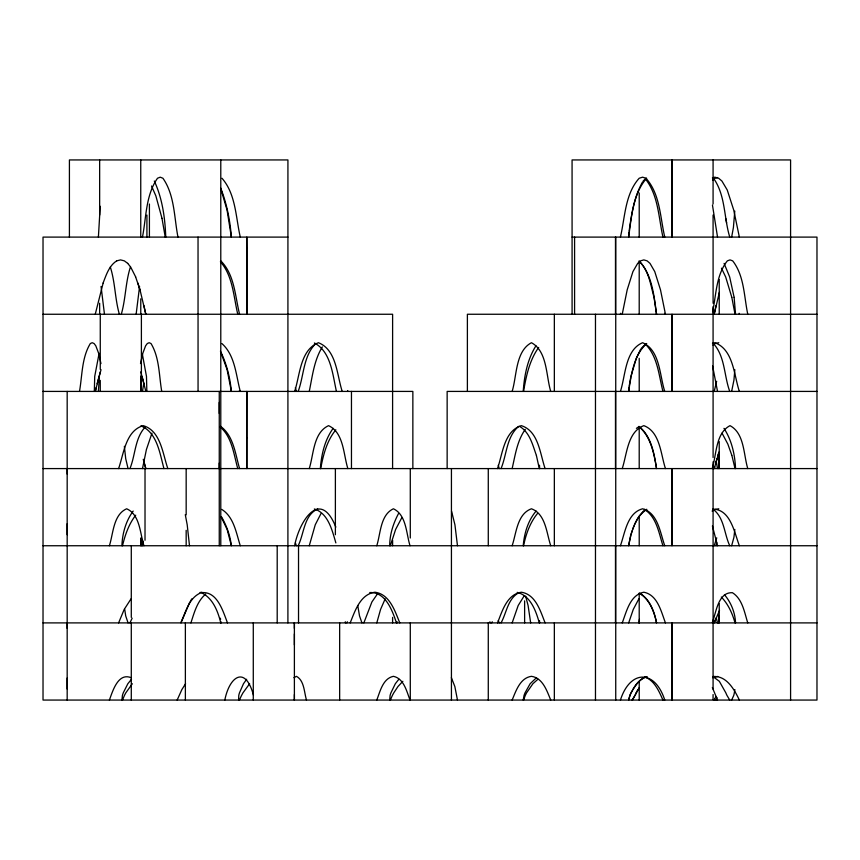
<?xml version="1.0" encoding="UTF-8"?>
<svg xmlns="http://www.w3.org/2000/svg" width="860" height="860" viewBox="0 0 860 860"><rect width="100%" height="100%" fill="white"/><g stroke="black" fill="none" stroke-linecap="round" stroke-linejoin="round"><path stroke-width="1.29" d="M67.177 689.043L67.177 678.013M67.177 628.413L67.177 622.898M67.177 534.716L67.177 523.697M67.177 474.096L67.177 468.582M99.653 159.939L99.653 215.054M219.257 468.582L219.257 463.067M219.257 413.466L219.257 402.448M220.783 545.745L220.783 159.939M294.389 644.946L294.389 633.928M294.389 694.547L294.389 700.062L294.389 622.898L294.389 628.413M298.527 545.745L298.527 622.898M639.216 681.69L639.216 700.062M141.395 391.418L141.395 314.255M141.395 545.745L141.416 538.027M185.373 622.898L185.373 700.062M335.379 534.716L335.389 468.582M339.657 700.062L339.657 622.898M287.928 237.102L43.022 237.102L43.022 700.062L816.978 700.062L816.978 237.102L572.072 237.102M131.29 622.898L131.29 700.062M277.2 622.898L277.2 545.745M392.59 468.582L392.612 314.255L43.022 314.255M392.59 622.898L392.612 617.394M488.276 545.745L488.276 468.582M488.276 700.062L488.276 622.898M595.475 700.062L595.475 314.255M735.547 314.255L734.128 297.377M140.75 237.102L140.75 159.939M140.75 391.418L140.793 375.992M140.75 545.745L140.793 538.027M253.281 622.898L253.281 700.062M713.047 306.665L713.273 314.255M713.047 461.863L713.273 468.582M735.547 468.582C734.977 454.639 731.699 440.094 723.98 428.355M735.547 622.898C735.139 612.75 731.086 602.398 724.453 594.755M523.224 391.418C524.288 375.691 527.449 359.265 535.952 345.817M320.35 468.582C321.382 454.553 324.79 439.858 333.142 428.355M713.047 618.189L713.273 622.898M523.224 545.745C524.235 533.426 528.008 520.547 536.124 511.066M523.224 700.062L524.019 695.536A20.608 11.621 -53.8 0 1 525.019 692.87L530.147 683.732L536.511 677.669M397.105 622.898L397.148 621.769M98.395 237.102L100.222 206.282M98.395 391.418L99.394 376.411M734.784 211.076L733.419 227.448L731.645 237.102M638.991 622.898L639.399 619.372M628.982 232.297L628.628 237.102C631.53 217.053 632.863 194.048 646.612 178.246M734.838 369.692L733.945 380.066L731.645 391.418M146.845 391.418L146.479 376.411L142.416 354.471M136.138 314.255L139.578 286.455M628.982 387.591L628.628 391.418C631.326 374.777 633.626 355.32 646.709 343.548M734.827 529.448L733.935 537.274L731.645 545.745M629.122 231.082C631.509 214.355 634.078 196.886 642.528 182.019M79.496 391.418C82.302 375.498 81.689 357.706 90.321 343.548L92.213 342.71L94.095 343.548L95.804 345.817L98.631 353.267L100.964 363.587M629.154 386.301L630.681 377.626M142.459 237.102C146.307 217.494 145.684 195.112 157.498 178.246L160.218 177.181L162.927 178.246C174.741 195.112 174.118 217.505 177.966 237.102M523.568 391.418C526.137 376.185 529.502 360.19 538.661 347.472M712.585 312.008C716.229 294.915 716.047 275.06 727.334 260.859L730.011 259.903L732.688 260.859C744.33 275.738 743.997 296.442 747.77 314.255M320.694 468.582C323.252 454.972 326.875 440.664 335.851 429.828M142.459 391.418L143.738 383.721M620.415 237.102C625.059 217.419 625.005 193.941 639.195 178.246L642.592 177.181L645.978 178.246C660.158 193.941 660.136 217.397 664.758 237.102M734.87 689.559L734.322 692.87A20.608 17.34 -25.5 0 1 733.698 695.536L731.645 700.062M309.256 391.418C312.384 376.368 314.083 360.222 322.349 346.924M512.141 391.418C516.914 375.917 515.409 351.267 531.437 342.71C547.476 351.267 545.971 375.917 550.744 391.418M622.231 314.255L627.187 289.863L632.928 271.609L637.69 263.386L640.582 260.859L643.839 259.903L647.107 260.859L649.999 263.386L654.761 271.609L660.501 289.863L665.457 314.255M142.491 468.582L146.404 449.554L151.973 433.139M620.415 314.255L620.597 313.298M523.579 545.745C525.901 534.275 529.953 522.74 537.425 513.603M712.403 467.818C716.627 453.972 715.681 433.139 730.011 425.646C744.513 433.343 743.47 454.499 747.77 468.582M140.502 363.587L142.814 353.267L145.609 345.817L147.297 343.548L149.167 342.71L151.027 343.548C159.573 357.738 158.971 375.487 161.734 391.418M512.141 468.582C515.237 455.23 517.15 440.739 525.299 429.333M309.256 468.582C313.76 454.37 313.276 432.709 328.563 425.646C343.839 432.709 343.355 454.37 347.859 468.582M376.777 545.745C380.658 533.49 380.313 514.925 393.407 508.776C406.5 514.925 406.167 533.49 410.026 545.745M620.415 391.418C625.575 375.68 625.102 350.084 642.592 342.71C660.082 350.084 659.609 375.68 664.758 391.418M95.245 314.255L103.146 283.048M716.025 305.579L714.187 314.255L719.368 292.335M716.058 545.745L716.735 542.553M109.392 545.745C113.348 533.426 113.273 514.667 126.667 508.776C140.073 514.667 139.987 533.426 143.942 545.745M142.459 545.745L143.437 541.284M294.647 391.418C300.022 375.121 300.14 349.912 318.437 342.71C336.733 349.912 336.851 375.121 342.226 391.418M622.231 468.582C627.037 454.123 627.499 431.827 643.839 425.646C660.19 431.827 660.652 454.123 665.457 468.582M122.485 545.745C125.098 534.952 128.839 524.052 135.708 515.204M96.202 387.591L95.299 391.418L100.33 371.939M714.187 391.418L716.649 381.281M309.256 545.745L315.254 524.783L320.973 513.603M512.141 545.745C516.365 533.2 517.139 513.925 531.437 508.776C545.735 513.925 546.519 533.2 550.744 545.745M390.343 545.745L395.621 529.448L401.781 517.741M376.787 622.898L380.571 609.417L385.183 598.829M99.126 353.267L94.718 376.411L94.331 391.418M497.531 468.582C502.616 453.844 504.067 431.053 521.321 425.646C538.575 431.053 540.026 453.844 545.111 468.582M630.928 376.411L636.368 358.104L640.689 349.128M118.594 468.582C123.797 453.747 125.635 430.774 143.212 425.646C160.799 430.774 162.637 453.747 167.84 468.582M97.115 383.721L101.05 369.692M714.682 466.948L714.241 468.582L718.713 453.102M712.403 622.361C716.219 612.116 718.175 592.035 732.43 592.701C742.503 599.076 744.394 612.363 747.77 622.898M620.415 545.745C625.026 532.802 627.166 512.968 642.592 508.776C658.008 512.968 660.147 532.802 664.758 545.745M630.649 535.447L628.628 545.745C631.165 532.523 634.884 516.989 646.87 509.378M130.408 267.041C125.463 282.392 125.754 298.807 121.303 314.255M512.141 622.898L518.193 605.515L523.998 596.152M523.579 700.062L525.245 695.536A20.608 6.085 -59.3 0 1 526.567 692.87L532.899 683.732L537.941 679.239M294.647 545.745C298.925 522.02 319.974 487.405 335.841 527.115M716.047 461.863L717.004 458.67M224.815 700.062C229.534 676.111 245.508 665.21 253.463 695.224M190.909 622.898C194.231 612.696 197.166 601.215 205.744 594.056M628.671 622.898L633.272 609.417L638.894 598.829M714.187 545.745L716.745 537.822M622.231 622.898C626.542 611.632 630.047 594.905 643.839 592.217C657.642 594.905 661.146 611.632 665.457 622.898M376.777 700.062C380.163 691.397 382.85 678.518 393.407 676.325C403.963 678.518 406.651 691.386 410.026 700.062M298.173 391.418C304.031 375.573 303.193 356.051 315.727 343.548M630.896 534.533L632.207 530.663M717.96 455.456L719.196 451.822M716.058 700.062L716.928 697.492M109.392 700.062C112.724 690.988 118.132 672.413 131.053 677.669M180.987 622.898L189.834 601.968M497.531 622.898C502.186 611.224 506.873 594.4 521.321 592.217C535.759 594.4 540.446 611.224 545.111 622.898M103.093 283.048C106.21 275.017 109.037 265.729 116.713 260.859M122.485 700.062L124.399 695.536A20.597 4.085 -60.2 0 1 125.796 692.87L132.343 683.732M118.594 622.898L124.206 609.417L131.042 598.829M350.171 622.898C355.008 611.03 360.254 594.185 374.981 592.217C389.709 594.185 394.944 611.03 399.782 622.898M129.957 468.582C135.504 454.962 134.805 438.224 145.211 427.033M501.058 468.582C506.83 454.575 506.465 436.762 518.666 426.366M715.982 618.189L714.187 622.898L719.508 610.428M512.141 700.062C515.979 690.903 520.096 677.927 531.437 676.325C542.789 677.927 546.906 690.903 550.744 700.062M390.343 700.062L392.321 695.536A20.608 3.451 -60.4 0 1 393.762 692.87L397.987 686.506L402.867 681.292M632.627 529.448L633.992 525.944M132.139 618.189L129.957 622.898M177.16 700.062L181.879 689.559L185.577 683.732M239.37 700.062L241.499 695.536A20.608 2.064 -60.6 0 1 242.95 692.87L249.626 683.732M620.415 700.062C630.176 669.478 654.997 669.467 664.758 700.062M298.173 545.745C304.225 533.512 303.892 515.183 317.684 508.969M346.86 622.898L347.365 621.769M632.498 700.062L639.292 687.527M634.443 524.783L637.991 517.741M181.202 621.769C186.104 611.148 189.211 597.592 201.068 592.701C217.279 590.702 222.869 611.03 227.502 622.898M491.726 622.898L492.275 621.769M715.971 696.407L714.187 700.062L714.574 699.191M636.196 692.87L637.862 689.559M501.058 622.898C506.658 612.707 507.733 598.732 518.838 592.701M363.855 622.898L371.896 601.968L377.357 594.056M630.982 692.87L632.175 690.666M398.492 513.603C393.289 523.407 389.677 534.544 389.709 545.745M632.766 689.559C636.002 684.141 640.195 678.486 646.559 676.669M190.511 600.925L191.855 598.829M632.111 700.062L634.863 695.536A20.608 10.847 -55 0 0 636.217 692.87M638.518 516.806L643.42 511.066L646.279 509.378M641.323 348.3L646.129 343.548M246.669 679.239L243.477 683.732L239.467 692.87A20.608 14.437 -46.9 0 0 238.768 695.536L238.596 700.062M133.203 511.066C125.861 520.859 122.335 533.565 121.916 545.745M398.857 679.239L395.331 683.732L390.913 692.87A20.608 13.556 -49.6 0 0 390.085 695.536L389.709 700.062M131.516 679.239L127.85 683.732L123.259 692.87A20.608 13.126 -50.8 0 0 122.41 695.536L121.916 700.062M643.151 181.019L646.032 178.246M712.596 180.331L715.047 178.246L717.541 177.536M293.905 677.669L296.453 676.325C304.408 680.647 304.075 692.257 306.504 700.062M712.972 345.064L715.154 343.548L718.788 342.71M636.4 428.355L638.378 427.033M712.091 511.066L715.326 509.378L718.788 508.776M647.15 676.669C639.421 678.895 634.777 686.194 631.175 692.87A20.608 8.665 -57.5 0 0 629.961 695.536L628.628 700.062L629.821 695.536A20.608 9.352 -56.8 0 1 630.552 693.762M712.585 677.669L717.734 676.444M712.403 177.891L714.896 177.181L718.637 178.246L721.905 181.019L727.237 189.985L733.72 210.033L739.363 237.102M116.67 260.859L120.529 259.903L124.345 260.859L127.731 263.386M712.478 343.269L714.896 342.71C733.505 349.644 733.892 375.067 739.363 391.418M200.004 592.54L201.842 592.217M712.585 509.174C730.462 508.969 734.365 532.48 739.363 545.745M369.746 592.54C385.602 591.841 392.203 610.202 396.471 622.898M712.8 676.562C726.453 675.25 734.332 689.494 739.363 700.062M816.978 314.255L467.388 314.255L467.388 391.418M43.022 391.418L392.612 391.418M392.891 391.418L412.854 391.418L412.854 468.582M816.978 391.418L447.146 391.418L447.146 468.582M43.022 468.582L816.978 468.582M43.022 545.745L816.978 545.745M43.022 622.898L816.978 622.898M517.183 592.379C530.502 595.647 535.941 610.858 539.306 622.898M314.341 508.969C328.251 513.345 332.132 530.287 335.862 542.907M140.911 425.883C157.09 432.397 159.799 453.381 163.948 468.582M314.394 342.989C331.014 351.665 332.616 374.627 336.432 391.418M645.011 677.003C654.632 680.765 659.029 691.246 662.942 700.062M713.058 676.669L719.325 681.292L725.851 692.87A20.618 12.749 51.6 0 0 727.044 695.536L729.753 700.062M201.369 592.701C212.828 598.022 217.913 611.266 220.783 622.898M639.152 593.153C649.504 599.097 654.191 611.664 656.545 622.898C654.481 611.686 649.859 599.205 639.711 593.153M644.387 509.378C656.599 516.989 658.867 533.039 662.942 545.745M221.729 509.378C233.941 516.989 236.21 533.039 240.284 545.745M519.558 426.366C529.717 432.29 532.663 444.878 536.317 455.219M639.378 427.033C651.02 437.127 654.073 453.94 656.545 468.582C654.213 453.682 651.332 436.213 638.98 426.366M220.633 426.366C233.683 435.934 235.296 454.101 239.585 468.582M220.257 427.033C232.103 437.149 233.737 454.381 237.768 468.582M713.284 509.378C724.421 518.021 724.109 533.77 729.753 545.745M645.505 344.301C657.717 356.47 658.814 375.487 662.942 391.418M221.88 343.548C235.156 355.341 235.952 375.239 240.284 391.418M639.507 261.698C648.988 270.846 650.601 285.122 653.998 297.27M220.762 260.859C234.651 274.544 235.07 296.302 239.585 314.255M639.098 260.859C652.224 274.813 654.084 295.915 656.545 314.255L654.019 297.377M220.386 261.698C232.888 275.866 233.554 296.592 237.768 314.255M713.402 343.548C725.195 356.459 723.948 375.669 729.753 391.418M645.591 179.17C658.33 195.295 658.631 217.709 662.942 237.102M221.977 178.246C235.876 194.091 235.748 217.419 240.284 237.102M721.325 597.044C728.226 604.107 732.397 613.47 735.031 622.898M713.488 178.246C725.625 195.198 723.841 217.688 729.753 237.102M127.688 263.386L130.677 267.041L135.686 276.952M722.034 433.139L727.872 444.158L731.785 455.219M451.371 677.669L454.843 686.506L457.477 700.062M221.095 516.806L227.148 529.448L231.372 545.745C230.179 535.543 226.588 525.675 221.482 516.806M724.088 263.386L729.667 276.952L734.107 297.27M721.454 268.18L725.668 276.952L731.785 297.27M220.439 351.192C226.588 363.705 230.082 377.551 231.372 391.418L227.115 369.692L221.192 353.267M712.349 687.527L717.541 700.062M154.316 181.019C162.346 198.413 165.088 218.064 165.754 237.102M151.543 186.007L155.843 195.844L161.992 218.343M361.942 622.898L359.523 615.921L357.738 605.515M128.065 622.898L125.71 615.921L124.732 609.417M499.219 622.898L498.284 620.576M220.676 187.996C226.76 203.637 230.104 220.375 231.372 237.102L227.051 210.033L221.171 189.985M451.532 511.066L454.929 524.783L457.477 545.745M296.345 545.745L295.399 542.907M135.633 276.952L140.019 289.863L145.813 314.255L143.921 305.579M128.065 468.582L125.71 458.67L124.367 446.318M525.632 596.152L528.094 605.515L530.663 622.898M712.392 525.944L717.541 545.745M499.219 468.582L498.273 465.249M489.888 621.769L490.232 622.898M137.869 283.048L139.976 289.863M140.75 371.875L145.867 391.418M143.244 459.304L145.813 468.582L143.953 461.863M119.357 314.255C114.918 298.807 115.24 282.392 110.327 267.041M731.871 455.456L735.031 468.582M296.345 391.418L295.378 387.591M536.393 455.456L539.306 468.582M142.061 376.411L143.996 383.721M716.294 618.189L717.509 622.898M185.287 514.667L187.2 524.783L189.49 545.745M712.607 366.027L717.541 391.418M345.301 621.769L345.58 622.898M731.817 297.377L735.031 314.255M713.058 699.632L713.08 694.547M239.402 390.558L239.585 391.418M739.159 313.298L739.363 314.255M161.992 218.354L165.238 237.102M712.456 205.035L717.541 237.102M220.364 618.189L220.601 619.372M664.576 313.298L664.758 314.255M716.283 461.863L717.509 468.582M347.698 390.558L347.859 391.418M725.915 218.773L726.603 222.901M101.061 286.455L104.469 314.255M539.5 620.576L539.65 622.898M220.934 621.769L221.009 622.898M539.489 465.249L539.65 468.582M198.036 237.102L198.058 391.418M713.101 303.236L713.08 215.054M713.101 457.552L713.08 314.255M639.216 237.102L639.216 193.005M639.216 391.418L639.216 358.351M639.216 545.745L639.216 517.569M790.587 700.062L790.587 159.939L572.072 159.939L572.093 314.255M719.229 279.543L719.229 314.255M719.229 441.578L719.229 468.582M719.229 603.612L719.229 622.898M718.595 453.145L718.595 468.582M718.595 615.179L718.595 622.898M713.08 159.939L713.08 204.035M713.08 468.582L713.101 617.394M713.08 622.898L713.08 689.043M639.206 261.591L639.206 314.255M639.206 426.936L639.206 468.582M639.206 593.508L639.206 622.898M615.738 237.102L615.738 700.062M615.48 237.102L615.48 314.255M615.48 391.418L615.48 468.582M615.48 545.745L615.48 622.898M574.587 237.102L574.587 314.255M554.345 314.255L554.345 391.418M554.345 468.582L554.345 545.745M554.345 622.898L554.345 700.062M524.621 600.85L524.621 622.898M451.435 468.582L451.435 700.062M410.285 468.582L410.285 538.027M410.285 622.898L410.285 700.062M392.612 540.231L392.612 545.745M351.46 391.418L351.46 468.582M287.906 622.898L287.928 159.939L69.413 159.939L69.413 237.102M219.257 391.418L219.257 545.745M186.168 468.582L186.168 514.871M186.168 530.308L186.168 545.745M149.414 204.035L149.414 237.102M146.92 215.054L146.92 237.102M145.018 468.582L145.018 540.231M140.771 298.829L140.771 314.255M131.29 545.745L131.29 617.394M100.265 314.255L100.265 369.37M100.265 380.399L100.265 391.418M99.642 303.236L99.642 314.255M67.177 391.418L67.177 700.062M246.884 248.121L246.852 314.255L246.809 237.102L246.884 248.121M246.809 437.719L246.809 468.582L246.852 391.418L246.809 437.719M672.058 170.957L672.025 237.102L671.982 159.939L672.058 170.957M671.982 360.555L671.982 391.418L672.025 314.255L671.982 360.555M671.982 514.871L671.982 545.745L672.025 468.582L671.982 514.871M671.982 669.198L671.982 700.062L672.025 622.898L671.982 669.198"/></g></svg>
